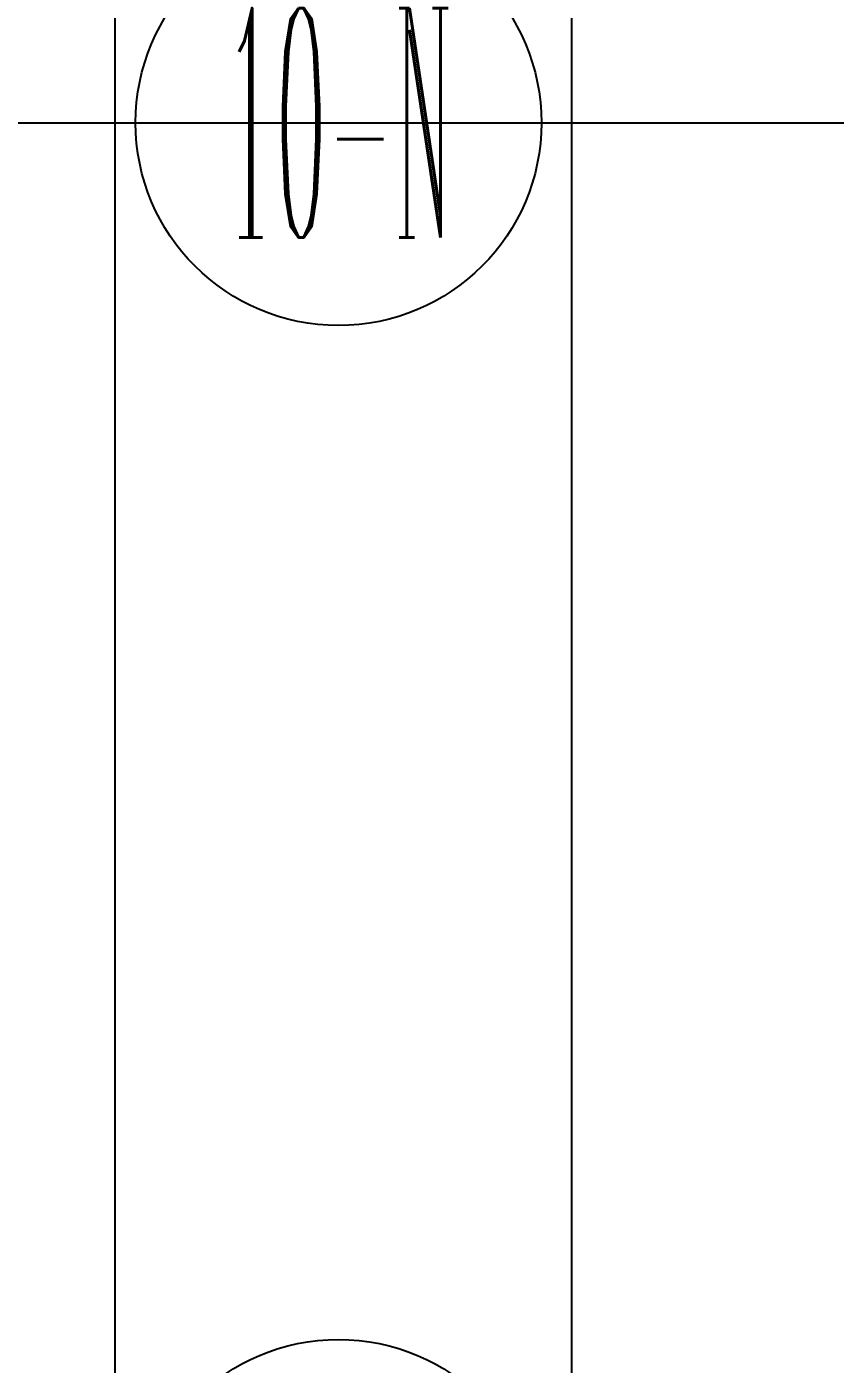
# Model space of a CAD drawing. Header units: millimetres. Extents: x 815519 to 890079, y 147095 to 251022.
# Drawn here: x 852805 to 854399, y 165347 to 167985 of the extents above; entities that cross this region are included whole.
import ezdxf
from ezdxf.enums import TextEntityAlignment as Align

# ---------------------------------------------------------------- set-up
doc = ezdxf.new("R2010")
doc.units = ezdxf.units.MM
doc.header["$LTSCALE"] = 1000
doc.linetypes.add('DOTE', pattern=[61.467999999999996, 50.8, -5.08, 0.508, -5.08])
for name, color, linetype in [('AXIS', 3, 'Continuous'), ('AXIS_TEXT', 7, 'Continuous'), ('看线', 163, 'Continuous')]:
    doc.layers.add(name, color=color, linetype=linetype)
doc.layers.add('DOTE', color=1, linetype='DOTE', plot=False)
doc.styles.add('_TCH_AXIS', font='COMPLEX', dxfattribs={"bigfont": 'GBCBIG'})
doc.styles.add('COMPLEX', font='COMPLEX')

# ---------------------------------------------------------------- blocks, each defined once
blk = doc.blocks.new('_AXISO')
blk.add_circle((0, 0), 0.5)
at = {"layer": 'AXIS_TEXT', "style": 'COMPLEX', "width": 1.041666666666667}
blk.add_attdef('A', text='', height=0.56, dxfattribs=at).set_placement((-0.25, -0.28), (0.25, -0.28), align=Align.FIT)
blk = doc.blocks.new('10#标准层轴网')
at = {"layer": 'AXIS'}
blk.add_line((-338533.0922989403, 359749.9996841938), (-336933.0922989402, 359749.9996841938), dxfattribs=at)
at = {"layer": 'DOTE'}
for p, q in [((-336973.0922989402, 342150.0160711674), (-336973.0922989402, 365950.0160711674)), ((-336973.0922989402, 342150.0160711674), (-336973.0922989402, 365950.0160711674)), ((-336073.0922989402, 354149.9996841939), (-336073.0922989402, 365950.0160711674)), ((-345133.0922989402, 359749.9996841938), (-329173.0922989402, 359749.9996841938))]:
    blk.add_line(p, q, dxfattribs=at)
at = {"layer": 'AXIS'}
ref = blk.add_blockref('_AXISO', (-336533.0922989402, 359749.9996841938), dxfattribs=dict(at, xscale=800, yscale=800, zscale=800))
ref.add_attrib('A', '10-N', dxfattribs={"layer": 'AXIS_TEXT', "height": 452.5483399593904, "style": '_TCH_AXIS', "width": 0.2624999999999768}).set_placement((-336759.3664689199, 359523.7255142141), (-336306.8181289606, 359523.7255142141), align=Align.FIT)
ref = blk.add_blockref('_AXISO', (-336533.0922989403, 356950.0160711678), dxfattribs=dict(at, xscale=800, yscale=800, zscale=800))
ref.add_attrib('A', '10-K', dxfattribs={"layer": 'AXIS_TEXT', "height": 452.5483399593904, "style": '_TCH_AXIS', "width": 0.2624999999999768}).set_placement((-336759.36646892, 356723.7419011882), (-336306.8181289606, 356723.7419011882), align=Align.FIT)

msp = doc.modelspace()

# ---------------------------------------------------------------- block references
at = {"layer": '看线'}
msp.add_blockref('10#标准层轴网', (1189952.549773545, -191954.597676944), dxfattribs=at)

doc.saveas('drawing.dxf')
